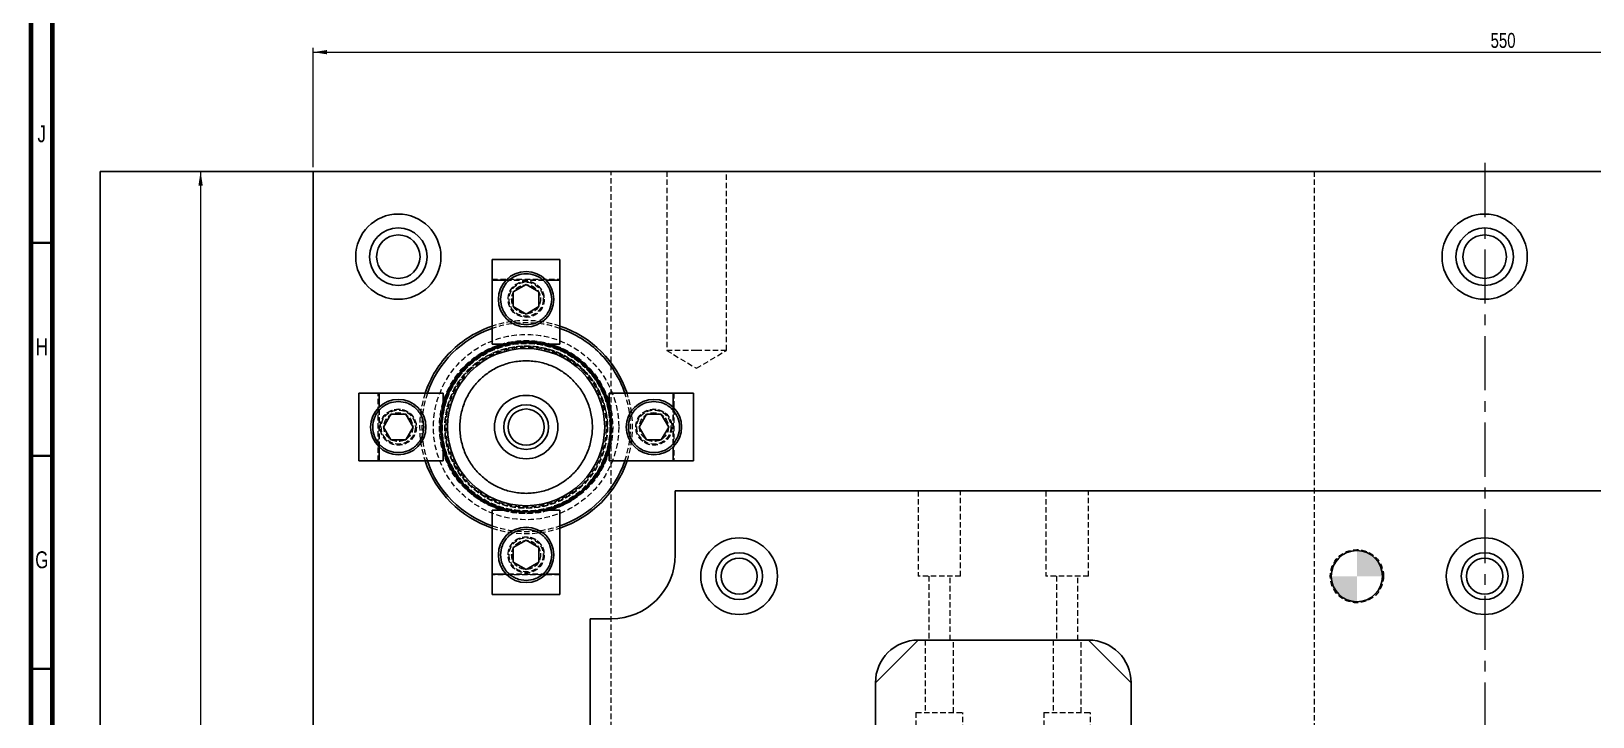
# Model space of a CAD drawing. Header units: millimetres. Extents: x 5 to 1533, y -1183 to 895.
# Drawn here: x 5 to 371.5, y 288.7 to 449.6 of the extents above; entities that cross this region are included whole.
import ezdxf

# ---------------------------------------------------------------- set-up
doc = ezdxf.new("R2010")
doc.units = ezdxf.units.MM
doc.linetypes.add('CENTERX2', pattern=[20.32, 12.7, -2.54, 2.54, -2.54])
doc.linetypes.add('HIDDEN', pattern=[1.905, 1.27, -0.635])
doc.styles.add('SLDTEXTSTYLE13', font='TXT', dxfattribs={"width": 0.75})
doc.dimstyles.new('SLDDIMSTYLE0', dxfattribs={"dimtxt": 3.5, "dimasz": 3.302, "dimexe": 0, "dimexo": 0.0625, "dimgap": 0.875, "dimtad": 1, "dimrnd": 1e-09, "dimzin": 12, "dimdsep": 46, "dimtxsty": 'SLDTEXTSTYLE13', "dimsah": 1, "dimcen": 0.09, "dimadec": 0, "dimazin": 3, "dimtfac": 1, "dimtofl": 0, "dimtmove": 0, "dimatfit": 3, "dimfxl": 1, "dimfrac": 2, "dimtolj": 1, "dimtzin": 12, "dimarcsym": 0})

# ---------------------------------------------------------------- blocks, each defined once
blk = doc.blocks.new('_D')
at = {"color": 7, "linetype": 'Continuous', "lineweight": 18}
for p, q in [((71.16, 417.73), (71.16, 445.73)), ((71.16, 444.73), (621.16, 444.73)), ((621.16, 417.73), (621.16, 445.73))]:
    blk.add_line(p, q, dxfattribs=at)
for points in [[(71.16, 444.73), (74.46, 444.22), (74.46, 445.24)], [(621.16, 444.73), (617.86, 445.24), (617.86, 444.22)]]:
    blk.add_solid(points, dxfattribs=at)
at = {"color": 7, "linetype": 'Continuous', "lineweight": 18, "insert": (347.55, 449.24), "char_height": 3.5, "attachment_point": 1, "style": 'SLDTEXTSTYLE13'}
blk.add_mtext('550', dxfattribs=at)
blk = doc.blocks.new('_D_1')
at = {"color": 7, "linetype": 'Continuous', "lineweight": 18}
blk.add_line((44.75, 416.73), (44.75, 36.73), dxfattribs=at)
for points in [[(44.75, 416.73), (44.25, 413.43), (45.26, 413.43)], [(44.75, 36.73), (45.26, 40.03), (44.25, 40.03)]]:
    blk.add_solid(points, dxfattribs=at)
at = {"color": 7, "linetype": 'Continuous', "lineweight": 18, "insert": (40.24, 218.67), "char_height": 3.5, "attachment_point": 1, "rotation": 90, "style": 'SLDTEXTSTYLE13'}
blk.add_mtext('380', dxfattribs=at)
blk = doc.blocks.new('SW_DOWELSYMBOL_0')
at = {"linetype": 'Continuous', "lineweight": 0}
h = blk.add_hatch(color=0, dxfattribs=at)
edge = h.paths.add_edge_path(flags=0)
edge.add_arc((0, 0), 6, 0, 90)
edge.add_line((0, 6), (0, 0))
edge.add_line((0, 0), (6, 0))
h = blk.add_hatch(color=0, dxfattribs=at)
edge = h.paths.add_edge_path(flags=0)
edge.add_arc((0, 0), 6, 180, 270)
edge.add_line((0, -6), (0, 0))
edge.add_line((0, 0), (-6, 0))
at = {"color": 0, "linetype": 'Continuous', "lineweight": 0}
blk.add_circle((0, 0), 6, dxfattribs=at)

msp = doc.modelspace()

# ---------------------------------------------------------------- linework, layer by layer
at = {"color": 7, "linetype": 'Continuous', "lineweight": 70}
for p, q in [((5, 5), (5, 895)), ((10, 10), (10, 890))]:
    msp.add_line(p, q, dxfattribs=at)
at = {"color": 7, "linetype": 'CENTERX2', "lineweight": 18}
msp.add_line((346.161, 418.728), (346.161, 34.728), dxfattribs=at)
at = {"color": 7, "linetype": 'Continuous', "lineweight": 25}
for p, q in [((21.161, 416.728), (21.161, 36.728)), ((71.161, 416.728), (21.161, 416.728)), ((71.161, 36.728), (71.161, 416.728)), ((71.161, 416.728), (621.161, 416.728)), ((129.111, 396.028), (113.211, 396.028)), ((113.211, 391.228), (113.211, 396.028)), ((129.111, 391.228), (129.111, 396.028)), ((113.211, 376.228), (113.211, 391.228)), ((121.161, 390.192), (118.161, 388.46)), ((124.161, 388.46), (121.161, 390.192)), ((129.111, 376.228), (129.111, 391.228)), ((118.161, 388.46), (118.161, 384.996)), ((118.161, 384.996), (121.161, 383.264)), ((121.161, 383.264), (124.161, 384.996)), ((124.161, 384.996), (124.161, 388.46)), ((113.211, 376.228), (116.717, 376.228)), ((125.605, 376.228), (129.111, 376.228)), ((81.861, 348.778), (81.861, 364.678)), ((86.661, 364.678), (81.861, 364.678)), ((86.661, 364.678), (101.661, 364.678)), ((101.661, 364.678), (101.661, 361.172)), ((140.661, 361.172), (140.661, 364.678)), ((140.661, 364.678), (155.661, 364.678)), ((155.661, 364.678), (160.461, 364.678)), ((160.461, 364.678), (160.461, 348.778)), ((89.429, 359.728), (87.697, 356.728)), ((92.893, 359.728), (89.429, 359.728)), ((94.625, 356.728), (92.893, 359.728)), ((149.429, 359.728), (147.697, 356.728)), ((152.893, 359.728), (149.429, 359.728)), ((154.625, 356.728), (152.893, 359.728)), ((87.697, 356.728), (89.429, 353.728)), ((92.893, 353.728), (94.625, 356.728)), ((147.697, 356.728), (149.429, 353.728)), ((152.893, 353.728), (154.625, 356.728)), ((89.429, 353.728), (92.893, 353.728)), ((101.661, 352.284), (101.661, 348.778)), ((140.661, 348.778), (140.661, 352.284)), ((149.429, 353.728), (152.893, 353.728)), ((86.661, 348.778), (81.861, 348.778)), ((101.661, 348.778), (86.661, 348.778)), ((155.661, 348.778), (140.661, 348.778)), ((155.661, 348.778), (160.461, 348.778)), ((156.161, 326.728), (156.161, 341.728)), ((156.161, 341.728), (536.161, 341.728)), ((116.717, 337.228), (113.211, 337.228)), ((113.211, 337.228), (113.211, 322.228)), ((129.111, 337.228), (125.605, 337.228)), ((129.111, 337.228), (129.111, 322.228)), ((121.161, 330.192), (118.161, 328.46)), ((124.161, 328.46), (121.161, 330.192)), ((118.161, 328.46), (118.161, 324.996)), ((124.161, 324.996), (124.161, 328.46)), ((118.161, 324.996), (121.161, 323.264)), ((121.161, 323.264), (124.161, 324.996)), ((113.211, 322.228), (113.211, 317.428)), ((129.111, 322.228), (129.111, 317.428)), ((113.211, 317.428), (129.111, 317.428)), ((136.161, 71.728), (136.161, 311.728)), ((136.161, 311.728), (141.161, 311.728)), ((203.161, 296.728), (213.161, 306.728)), ((213.161, 306.728), (253.161, 306.728)), ((253.161, 306.728), (263.161, 296.728)), ((203.161, 285.728), (203.161, 296.728)), ((263.161, 296.728), (263.161, 285.728))]:
    msp.add_line(p, q, dxfattribs=at)
at = {"color": 7, "linetype": 'HIDDEN', "lineweight": 18}
for p, q in [((141.161, 36.728), (141.161, 416.728)), ((154.161, 416.728), (154.161, 374.728)), ((168.161, 374.728), (168.161, 416.728)), ((306.161, 416.728), (306.161, 36.728)), ((113.211, 391.428), (129.111, 391.428)), ((129.111, 391.228), (113.211, 391.228)), ((116.471, 391.228), (125.852, 391.228)), ((161.161, 374.728), (154.161, 374.728)), ((154.161, 374.728), (161.161, 370.522)), ((168.161, 374.728), (161.161, 374.728)), ((161.161, 370.522), (168.161, 374.728)), ((86.461, 348.778), (86.461, 364.678)), ((86.661, 364.678), (86.661, 348.778)), ((155.661, 348.778), (155.661, 364.678)), ((155.861, 364.678), (155.861, 348.778)), ((86.661, 352.038), (86.661, 361.419)), ((155.661, 361.419), (155.661, 352.038)), ((213.161, 341.728), (213.161, 321.728)), ((223.161, 321.728), (223.161, 341.728)), ((243.161, 341.728), (243.161, 321.728)), ((253.161, 321.728), (253.161, 341.728)), ((113.211, 322.228), (129.111, 322.228)), ((129.111, 322.028), (113.211, 322.028)), ((125.852, 322.228), (116.471, 322.228)), ((223.161, 321.728), (213.161, 321.728)), ((215.661, 321.728), (215.661, 306.728)), ((220.661, 306.728), (220.661, 321.728)), ((253.161, 321.728), (243.161, 321.728)), ((245.661, 321.728), (245.661, 306.728)), ((250.661, 306.728), (250.661, 321.728)), ((214.861, 306.728), (214.861, 289.728)), ((221.461, 289.728), (221.461, 306.728)), ((244.861, 306.728), (244.861, 289.728)), ((251.461, 289.728), (251.461, 306.728)), ((212.661, 289.728), (223.661, 289.728)), ((212.661, 289.728), (212.661, 281.728)), ((223.661, 281.728), (223.661, 289.728)), ((242.661, 289.728), (253.661, 289.728)), ((242.661, 289.728), (242.661, 281.728)), ((253.661, 281.728), (253.661, 289.728))]:
    msp.add_line(p, q, dxfattribs=at)
at = {"color": 7, "linetype": 'Continuous', "lineweight": 35}
for p, q in [((10, 400), (5, 400)), ((10, 350), (5, 350)), ((10, 300), (5, 300))]:
    msp.add_line(p, q, dxfattribs=at)
at = {"color": 8, "linetype": 'Continuous', "lineweight": 25}
for p, q in [((113.211, 391.228), (116.471, 391.228)), ((125.852, 391.228), (129.111, 391.228)), ((86.661, 361.419), (86.661, 364.678)), ((155.661, 364.678), (155.661, 361.419)), ((86.661, 348.778), (86.661, 352.038)), ((155.661, 352.038), (155.661, 348.778)), ((116.471, 322.228), (113.211, 322.228)), ((129.111, 322.228), (125.852, 322.228))]:
    msp.add_line(p, q, dxfattribs=at)
at = {"color": 7, "linetype": 'Continuous', "lineweight": 25}
for centre, radius in [((91.161, 396.728), 10), ((91.161, 396.728), 6.75), ((346.161, 396.728), 10), ((346.161, 396.728), 6.75), ((91.161, 396.728), 5.1), ((346.161, 396.728), 5.1), ((121.161, 386.728), 6.5), ((121.161, 356.728), 20), ((121.161, 356.728), 19.83), ((121.161, 356.728), 18.452), ((91.161, 356.728), 6.5), ((121.161, 356.728), 7.45), ((151.161, 356.728), 6.5), ((121.161, 356.728), 5.25), ((121.161, 356.728), 4.25), ((121.161, 326.728), 6.5), ((171.161, 321.728), 9), ((346.161, 321.728), 9), ((171.161, 321.728), 5.5), ((316.161, 321.728), 6), ((346.161, 321.728), 5.5), ((171.161, 321.728), 4.25), ((346.161, 321.728), 4.25)]:
    msp.add_circle(centre, radius, dxfattribs=at)
at = {"color": 7, "linetype": 'HIDDEN', "lineweight": 18}
for centre, radius in [((121.161, 386.728), 4.25), ((121.161, 386.728), 4.2), ((121.161, 386.728), 4), ((121.161, 386.728), 3.4), ((121.161, 386.728), 3.375), ((121.161, 356.728), 21.75), ((121.161, 356.728), 20.334), ((121.161, 356.728), 19.99), ((121.161, 356.728), 19.97), ((121.161, 356.728), 19.8), ((121.161, 356.728), 19.67), ((121.161, 356.728), 19.65), ((121.161, 356.728), 19.092), ((121.161, 356.728), 19.027), ((121.161, 356.728), 19), ((91.161, 356.728), 4.25), ((91.161, 356.728), 4.2), ((91.161, 356.728), 4), ((91.161, 356.728), 3.4), ((91.161, 356.728), 3.375), ((151.161, 356.728), 4.25), ((151.161, 356.728), 4.2), ((151.161, 356.728), 4), ((151.161, 356.728), 3.4), ((151.161, 356.728), 3.375), ((121.161, 326.728), 4.25), ((121.161, 326.728), 4.2), ((121.161, 326.728), 4), ((121.161, 326.728), 3.4), ((121.161, 326.728), 3.375), ((316.161, 321.728), 6.25)]:
    msp.add_circle(centre, radius, dxfattribs=at)
for radius, start, end in [(25, 71.45798, 108.54202), (24.5, 71.06533, 108.93467), (20, 102.83857, 180), (20, 45, 77.16143), (25, 161.45798, 198.54202), (24.5, 161.06533, 198.93467), (24.5, 341.06533, 18.93467), (25, 341.45798, 18.54202), (20.2, 344.87229, 15.12771), (20, 180, 225), (20.2, 254.87229, 285.12771), (24.5, 251.06533, 288.93467), (25, 251.45798, 288.54202)]:
    msp.add_arc((121.161, 356.728), radius, start, end, dxfattribs=at)
at = {"color": 7, "linetype": 'Continuous', "lineweight": 25}
for centre, radius, start, end in [((121.161, 356.728), 24.5, 108.93467, 161.06533), ((121.161, 356.728), 25, 108.54202, 135), ((121.161, 356.728), 25, 18.54202, 71.45798), ((121.161, 356.728), 24.5, 45, 71.06533), ((121.161, 356.728), 25, 135, 161.45798), ((121.161, 356.728), 24.5, 18.93467, 45), ((121.161, 356.728), 25, 198.54202, 251.45798), ((121.161, 356.728), 24.5, 198.93467, 251.06533), ((121.161, 356.728), 24.5, 288.93467, 341.06533), ((121.161, 356.728), 25, 288.54202, 341.45798), ((141.161, 326.728), 15, 270, 0), ((213.161, 296.728), 10, 90, 180), ((253.161, 296.728), 10, 0, 90)]:
    msp.add_arc(centre, radius, start, end, dxfattribs=at)
at = {"color": 8, "linetype": 'Continuous', "lineweight": 25}
for start, end in [(15.12771, 45), (285.12771, 344.87229), (225, 254.87229)]:
    msp.add_arc((121.161, 356.728), 20.2, start, end, dxfattribs=at)
at = {"color": 7, "linetype": 'Continuous', "lineweight": 25}
for points, knots in [([(127.161, 386.728), (127.081, 387.483), (126.958, 388.644), (126.21, 390.041), (125.435, 391.001), (124.474, 391.781), (123.077, 392.505), (121.161, 392.873), (119.245, 392.505), (117.849, 391.781), (116.887, 391.001), (116.113, 390.041), (115.365, 388.644), (115.241, 387.483), (115.161, 386.728)], [0, 0, 0, 0, 0.1197288, 0.1841808, 0.2500004, 0.31582, 0.3802716, 0.4999996, 0.6197284, 0.68418, 0.7499996, 0.8158192, 0.8802712, 1, 1, 1, 1]), ([(115.161, 386.728), (115.241, 385.973), (115.365, 384.812), (116.113, 383.415), (116.887, 382.454), (117.849, 381.68), (119.245, 380.932), (120.407, 380.808), (121.161, 380.728)], [0, 0, 0, 0, 0.2394559, 0.3683612, 0.5000003, 0.6316394, 0.7605425, 1, 1, 1, 1]), ([(121.161, 380.728), (121.916, 380.808), (123.077, 380.932), (124.474, 381.68), (125.435, 382.454), (126.21, 383.415), (126.958, 384.812), (127.081, 385.973), (127.161, 386.728)], [0, 0, 0, 0, 0.2394563, 0.3683596, 0.4999989, 0.6316382, 0.7605437, 1, 1, 1, 1]), ([(132.16, 367.727), (131.453, 368.362), (129.998, 369.67), (127.336, 371.108), (124.35, 372.065), (121.161, 372.393), (117.972, 372.065), (114.986, 371.108), (112.325, 369.67), (110.869, 368.362), (110.163, 367.727)], [0, 0, 0, 0, 0.11651604, 0.24001134, 0.36864092, 0.4999997, 0.63135908, 0.75998866, 0.88348396, 1, 1, 1, 1]), ([(110.163, 367.727), (109.528, 367.02), (108.219, 365.565), (106.781, 362.903), (105.825, 359.917), (105.497, 356.728), (105.825, 353.539), (106.781, 350.553), (108.219, 347.891), (109.528, 346.436), (110.163, 345.73)], [0, 0, 0, 0, 0.11651604, 0.24001134, 0.36864092, 0.5000003, 0.63135908, 0.75998866, 0.88348396, 1, 1, 1, 1]), ([(110.163, 345.73), (110.869, 345.094), (112.325, 343.786), (114.986, 342.348), (117.972, 341.392), (121.162, 341.063), (124.349, 341.393), (127.341, 342.343), (129.981, 343.804), (132.221, 345.668), (134.086, 347.909), (135.546, 350.548), (136.497, 353.541), (136.826, 356.728), (136.498, 359.917), (135.541, 362.903), (134.103, 365.565), (132.795, 367.02), (132.16, 367.727)], [0, 0, 0, 0, 0.05825821, 0.1200057, 0.18432048, 0.25000019, 0.3156796, 0.37999438, 0.44174187, 0.50000008, 0.55825809, 0.62000573, 0.68432051, 0.74999989, 0.81567957, 0.87999435, 0.94174199, 1, 1, 1, 1]), ([(91.161, 362.728), (90.407, 362.648), (89.246, 362.525), (87.848, 361.777), (86.888, 361.002), (86.109, 360.041), (85.384, 358.644), (85.016, 356.728), (85.384, 354.812), (86.109, 353.415), (86.888, 352.454), (87.848, 351.68), (89.246, 350.932), (90.407, 350.808), (91.161, 350.728)], [0, 0, 0, 0, 0.1197286, 0.1841805, 0.25, 0.3158196, 0.3802715, 0.5000002, 0.6197282, 0.6841801, 0.7499997, 0.8158197, 0.8802713, 1, 1, 1, 1]), ([(97.161, 356.728), (97.081, 357.483), (96.958, 358.644), (96.21, 360.041), (95.435, 361.002), (94.474, 361.777), (93.077, 362.525), (91.916, 362.648), (91.161, 362.728)], [0, 0, 0, 0, 0.2394576, 0.3683609, 0.5000011, 0.6316402, 0.7605442, 1, 1, 1, 1]), ([(151.161, 362.728), (150.407, 362.648), (149.245, 362.525), (147.849, 361.777), (146.887, 361.002), (146.113, 360.041), (145.365, 358.644), (145.241, 357.483), (145.161, 356.728)], [0, 0, 0, 0, 0.2394558, 0.3683599, 0.4999991, 0.6316383, 0.7605423, 1, 1, 1, 1]), ([(151.161, 350.728), (151.916, 350.808), (153.077, 350.932), (154.474, 351.68), (155.434, 352.454), (156.214, 353.415), (156.938, 354.812), (157.306, 356.728), (156.938, 358.644), (156.214, 360.041), (155.434, 361.002), (154.474, 361.777), (153.077, 362.525), (151.916, 362.648), (151.161, 362.728)], [0, 0, 0, 0, 0.1197287, 0.1841803, 0.2500007, 0.3158202, 0.3802718, 0.4999998, 0.6197285, 0.6841801, 0.7499996, 0.8158195, 0.8802714, 1, 1, 1, 1]), ([(91.161, 350.728), (91.916, 350.808), (93.077, 350.932), (94.474, 351.68), (95.435, 352.454), (96.21, 353.415), (96.958, 354.812), (97.081, 355.973), (97.161, 356.728)], [0, 0, 0, 0, 0.2394563, 0.3683597, 0.5, 0.6316403, 0.7605437, 1, 1, 1, 1]), ([(145.161, 356.728), (145.241, 355.973), (145.365, 354.812), (146.113, 353.415), (146.887, 352.454), (147.849, 351.68), (149.245, 350.932), (150.407, 350.808), (151.161, 350.728)], [0, 0, 0, 0, 0.2394564, 0.3683605, 0.4999999, 0.6316402, 0.7605436, 1, 1, 1, 1]), ([(121.161, 332.728), (120.407, 332.648), (119.245, 332.525), (117.849, 331.777), (116.887, 331.002), (116.113, 330.041), (115.365, 328.644), (115.241, 327.483), (115.161, 326.728)], [0, 0, 0, 0, 0.2394575, 0.3683607, 0.5000003, 0.6316394, 0.7605433, 1, 1, 1, 1]), ([(127.161, 326.728), (127.081, 327.483), (126.958, 328.644), (126.21, 330.041), (125.435, 331.002), (124.474, 331.777), (123.077, 332.525), (121.916, 332.648), (121.161, 332.728)], [0, 0, 0, 0, 0.2394571, 0.3683612, 0.5000005, 0.6316403, 0.7605437, 1, 1, 1, 1]), ([(115.161, 326.728), (115.241, 325.974), (115.365, 324.813), (116.113, 323.415), (116.887, 322.455), (117.849, 321.676), (119.245, 320.951), (121.161, 320.583), (123.077, 320.951), (124.474, 321.676), (125.435, 322.455), (126.21, 323.415), (126.958, 324.813), (127.081, 325.974), (127.161, 326.728)], [0, 0, 0, 0, 0.1197284, 0.1841807, 0.2500003, 0.3158198, 0.3802716, 0.5000004, 0.6197284, 0.6841802, 0.7499997, 0.8158193, 0.8802716, 1, 1, 1, 1])]:
    msp.add_open_spline(points, degree=3, knots=knots, dxfattribs=at)
at = {"color": 8, "linetype": 'Continuous', "lineweight": 25}
for points, knots in [([(106.878, 371.012), (107.498, 371.588), (108.738, 372.741), (110.854, 374.158), (112.605, 375.055), (113.892, 375.581), (114.66, 375.858), (115.331, 376.076), (115.749, 376.187), (115.904, 376.228)], [0, 0, 0, 0, 0.2406546, 0.4813095, 0.7219625, 0.7994201, 0.8768779, 0.9543257, 1, 1, 1, 1]), ([(126.425, 376.228), (126.453, 376.221), (126.781, 376.142), (127.407, 375.943), (128.301, 375.634), (130.099, 374.901), (132.639, 373.537), (134.528, 371.837), (135.445, 371.012)], [0, 0, 0, 0, 0.0081916, 0.096089, 0.1869408, 0.2777915, 0.6493964, 1, 1, 1, 1]), ([(101.661, 361.992), (101.668, 362.02), (101.747, 362.348), (101.947, 362.973), (102.256, 363.868), (102.988, 365.666), (104.353, 368.206), (106.053, 370.095), (106.878, 371.012)], [0, 0, 0, 0, 0.0081916, 0.096089, 0.1869408, 0.2777915, 0.6493964, 1, 1, 1, 1]), ([(106.878, 342.445), (106.301, 343.065), (105.148, 344.305), (103.731, 346.421), (102.835, 348.172), (102.309, 349.459), (102.031, 350.227), (101.814, 350.898), (101.703, 351.316), (101.661, 351.471)], [0, 0, 0, 0, 0.2406549, 0.481309, 0.7219635, 0.7994212, 0.8768791, 0.954327, 1, 1, 1, 1])]:
    msp.add_open_spline(points, degree=3, knots=knots, dxfattribs=at)
at = {"color": 7, "linetype": 'HIDDEN', "lineweight": 18}
for points, knots in [([(107.866, 370.023), (108.72, 370.791), (110.48, 372.373), (113.697, 374.111), (117.306, 375.267), (121.161, 375.663), (125.016, 375.267), (128.626, 374.111), (131.843, 372.373), (133.602, 370.791), (134.456, 370.023)], [0, 0, 0, 0, 0.1165162, 0.2400111, 0.3686408, 0.5000003, 0.6313592, 0.7599889, 0.8834838, 1, 1, 1, 1]), ([(115.904, 376.228), (116.011, 376.258), (116.381, 376.361), (116.768, 376.447), (117.135, 376.523), (117.554, 376.607), (118.199, 376.716), (118.994, 376.816), (119.709, 376.881), (120.432, 376.92), (120.957, 376.929), (121.548, 376.927), (122.169, 376.91), (122.996, 376.85), (123.773, 376.764), (124.534, 376.65), (125.082, 376.546), (125.715, 376.412), (126.088, 376.315), (126.425, 376.228)], [0, 0, 0, 0, 0.0314517, 0.1081266, 0.1115812, 0.1370318, 0.2287506, 0.2958715, 0.3626828, 0.4312049, 0.499726, 0.5106645, 0.5977723, 0.6746459, 0.7444914, 0.8179065, 0.8913215, 0.9019072, 1, 1, 1, 1]), ([(107.866, 343.433), (107.099, 344.287), (105.517, 346.046), (103.779, 349.264), (102.623, 352.873), (102.226, 356.728), (102.623, 360.583), (103.779, 364.193), (105.517, 367.41), (107.099, 369.169), (107.866, 370.023)], [0, 0, 0, 0, 0.1165162, 0.2400115, 0.3686411, 0.5, 0.6313593, 0.759989, 0.8834838, 1, 1, 1, 1]), ([(134.456, 370.023), (135.224, 369.169), (136.806, 367.41), (138.544, 364.193), (139.7, 360.583), (140.097, 356.728), (139.698, 352.875), (138.55, 349.258), (136.784, 346.068), (134.531, 343.359), (131.822, 341.105), (128.632, 339.34), (125.015, 338.191), (121.162, 337.793), (117.306, 338.19), (113.697, 339.346), (110.48, 341.084), (108.72, 342.665), (107.866, 343.433)], [0, 0, 0, 0, 0.0582581, 0.12000556, 0.18432041, 0.25000013, 0.31567959, 0.37999444, 0.44174212, 0.50000023, 0.55825817, 0.62000575, 0.68432052, 0.74999999, 0.81567971, 0.87999448, 0.94174206, 1, 1, 1, 1]), ([(101.661, 351.471), (101.631, 351.578), (101.528, 351.948), (101.443, 352.335), (101.367, 352.701), (101.282, 353.121), (101.173, 353.766), (101.073, 354.561), (101.009, 355.276), (100.97, 355.999), (100.961, 356.524), (100.962, 357.115), (100.98, 357.736), (101.039, 358.563), (101.126, 359.34), (101.239, 360.1), (101.344, 360.649), (101.478, 361.281), (101.574, 361.655), (101.661, 361.992)], [0, 0, 0, 0, 0.031453, 0.1081278, 0.111581, 0.137033, 0.2287502, 0.2958724, 0.3626837, 0.4312056, 0.4997253, 0.5106652, 0.5977729, 0.6746463, 0.7444915, 0.8179068, 0.8913203, 0.9019059, 1, 1, 1, 1])]:
    msp.add_open_spline(points, degree=3, knots=knots, dxfattribs=at)

# ---------------------------------------------------------------- block references
at = {"color": 7, "linetype": 'Continuous', "lineweight": 0}
msp.add_blockref('SW_DOWELSYMBOL_0', (316.161, 321.728), dxfattribs=at)

# ---------------------------------------------------------------- texts
at = {"color": 7, "linetype": 'Continuous', "lineweight": 0, "char_height": 3.969, "attachment_point": 2, "style": 'SLDTEXTSTYLE13'}
for s, insert in [('J', (7.465, 427.56)), ('H', (7.49, 377.56)), ('G', (7.487, 327.56))]:
    msp.add_mtext(s, dxfattribs=dict(at, insert=insert))

# ---------------------------------------------------------------- dimensions: what is measured, and where the dimension line sits
at = {"color": 7, "linetype": 'Continuous', "lineweight": 18}
dim = msp.add_linear_dim(base=(621.161, 444.728), p1=(71.161, 416.728), p2=(621.161, 416.728), dimstyle='SLDDIMSTYLE0', dxfattribs=at)
dim.commit()
dim.dimension.update_dxf_attribs({"geometry": '_D', "text_midpoint": (351.428, 444.728), "dimtype": 160})
dim = msp.add_linear_dim(base=(44.754, 36.728), p1=(21.161, 416.728), p2=(21.161, 36.728), angle=90, dimstyle='SLDDIMSTYLE0', dxfattribs=at)
dim.commit()
dim.dimension.update_dxf_attribs({"geometry": '_D_1', "text_midpoint": (44.754, 222.546), "dimtype": 160})

doc.saveas('drawing.dxf')
